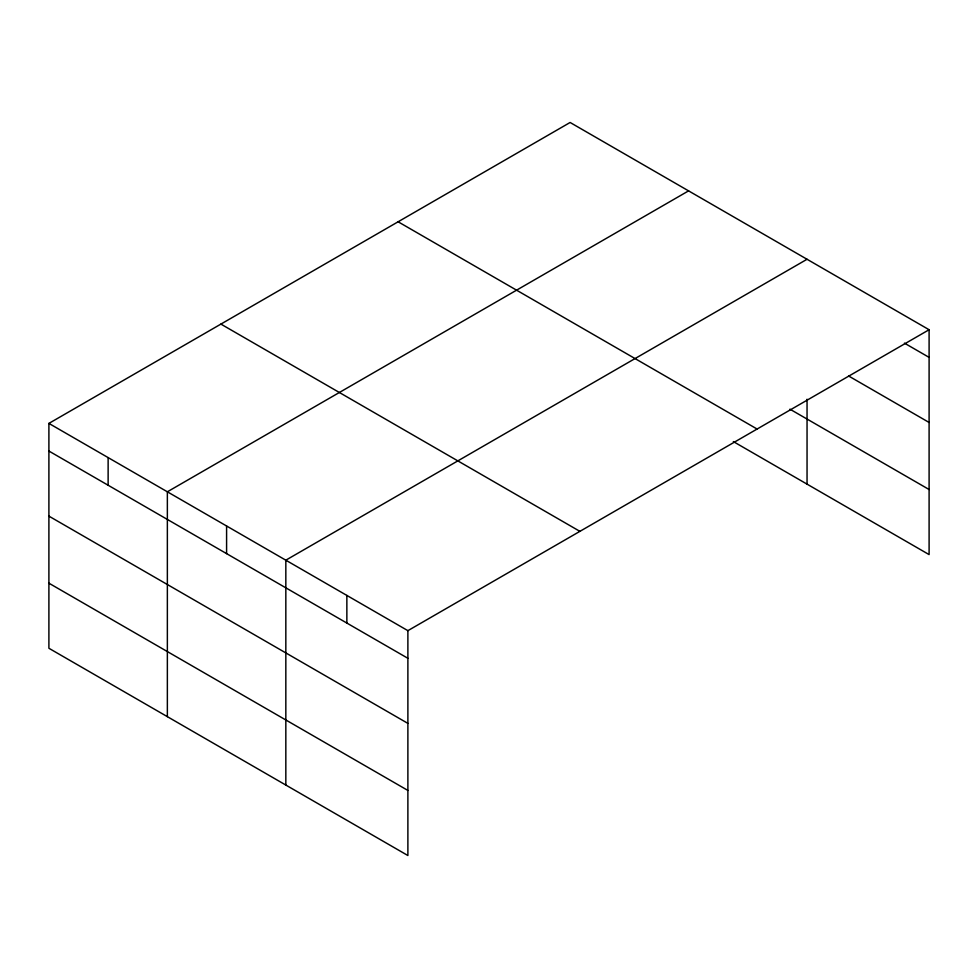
<?xml version="1.0" encoding="UTF-8"?>
<svg xmlns="http://www.w3.org/2000/svg" width="978" height="978" viewBox="0 0 978 978"><rect width="100%" height="100%" fill="white"/><g stroke="black" fill="none" stroke-linecap="round" stroke-linejoin="round"><path stroke-width="1.47" d="M48.9 423.401L407.887 630.663L407.887 855.518L48.9 648.267L48.9 423.401L570.113 122.482L929.1 329.733L929.1 554.599L733.341 441.579M688.585 190.869L167.36 491.8L167.36 716.654M807.046 259.268L285.833 560.186L285.833 785.053M407.887 630.663L929.1 329.733M904.43 343.131L929.1 357.373M848.598 375.98L929.1 422.459M789.931 409.171L929.1 489.513M398.119 221.786L757.094 429.036M220.906 324.097L579.881 531.347M48.9 451.041L407.887 658.292M48.9 516.127L407.887 723.378M48.9 583.181L407.887 790.432M807.046 399.232L807.046 484.134M346.86 595.419L346.86 623.059M226.59 525.993L226.59 553.634M108.13 457.594L108.13 485.235"/></g></svg>
